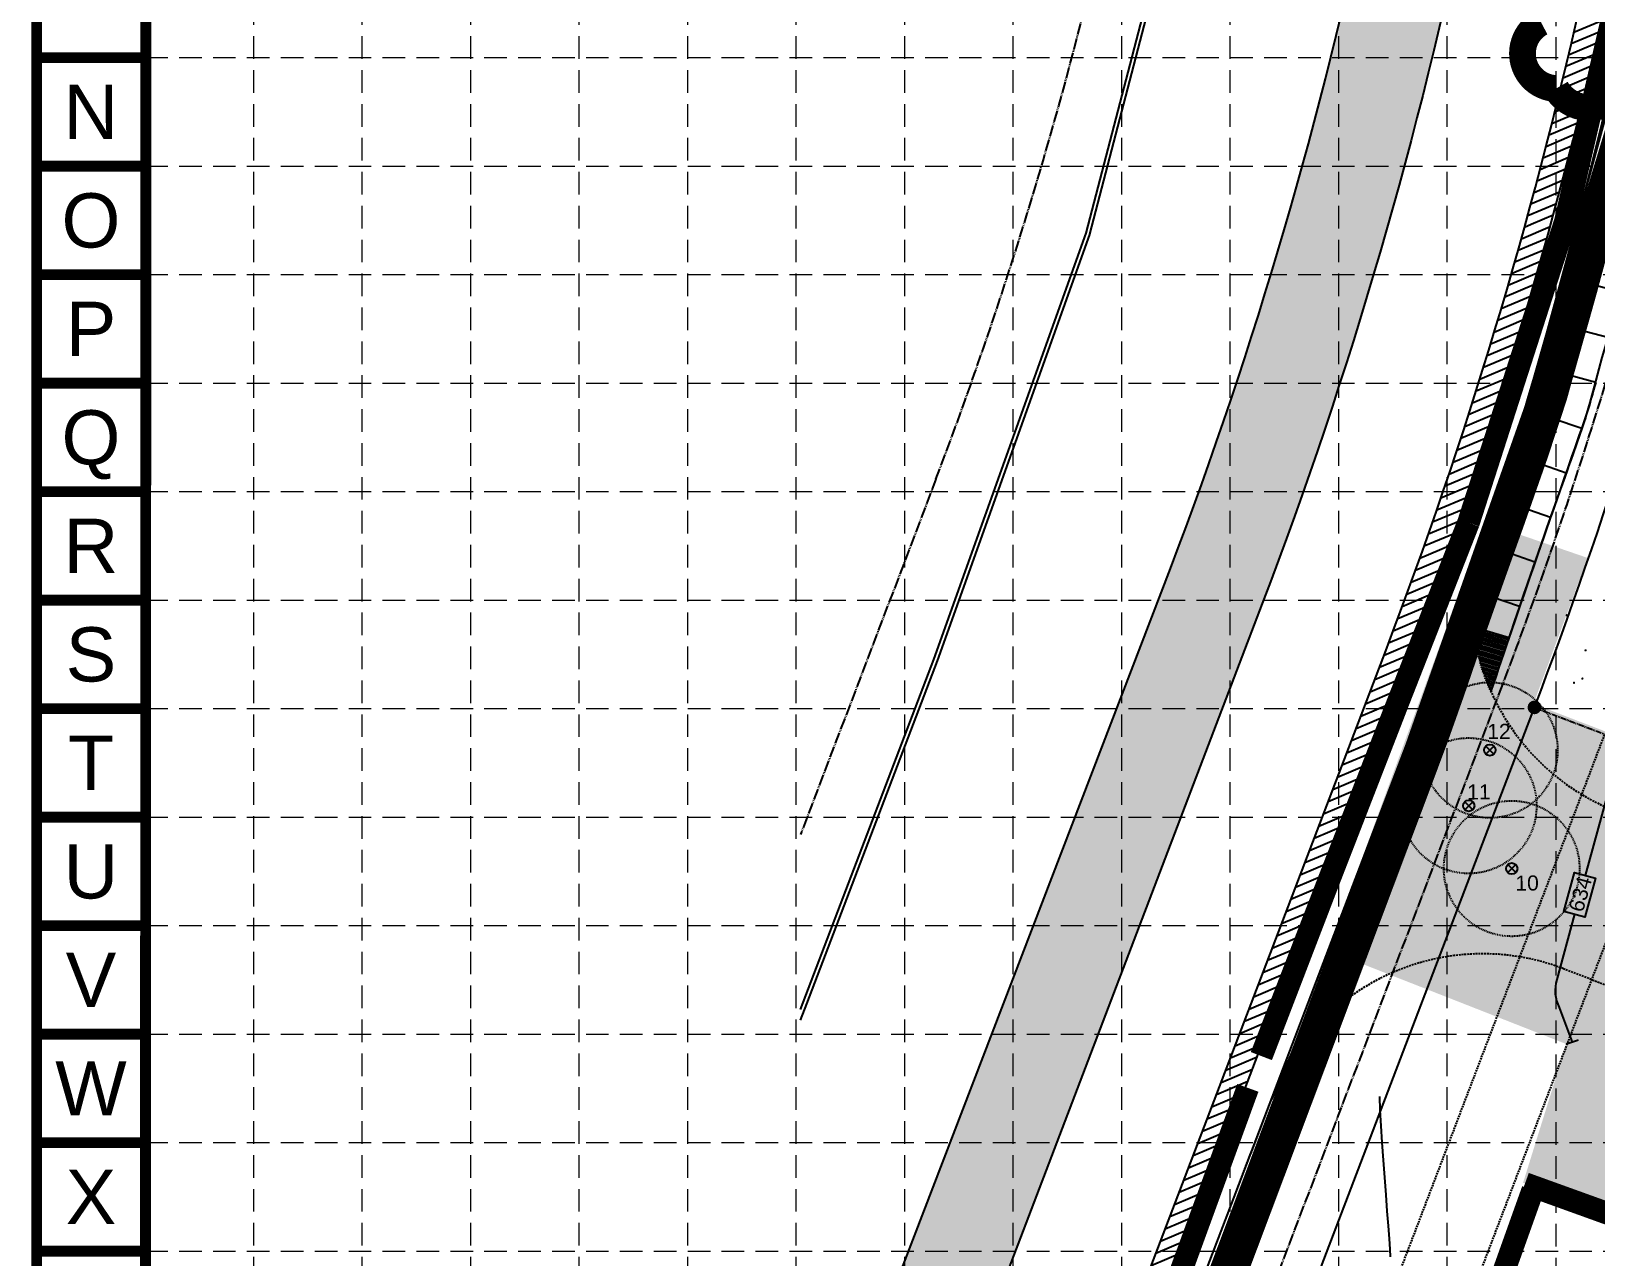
# Model space of a CAD drawing. Header units: inches. Extents: x 2525137 to 2526060, y 7086153 to 7086731.
# Drawn here: x 2525137 to 2525344.6, y 7086369 to 7086531.7 of the extents above; entities that cross this region are included whole.
import ezdxf
from ezdxf.enums import TextEntityAlignment as Align

# ---------------------------------------------------------------- set-up
doc = ezdxf.new("R2010")
doc.units = ezdxf.units.IN
doc.header["$MEASUREMENT"] = 0
for name, pattern in [('DASHED2', [0.375, 0.25, -0.125]), ('ESMT', [0.32, 0.24, -0.08]), ('HIDDEN', [0.375, 0.25, -0.125]), ('HIDDEN2', [0.1875, 0.125, -0.0625]), ('PHANTOM', [1.9000000000000004, 1.5, -0.08, 0.08, -0.08, 0.08, -0.08]), ('PL', [1.25, 0.625, -0.125, 0.125, -0.125, 0.125, -0.125])]:
    doc.linetypes.add(name, pattern=pattern)
for name, color, linetype in [('BASE', 7, 'Continuous'), ('E-ESMT', 2, 'ESMT'), ('E-PVMT', 2, 'Continuous'), ('E-PVMT-H', 9, 'Continuous'), ('E-STORM', 10, 'Continuous'), ('E-STORM-H', 15, 'Continuous'), ('EC', 35, 'Continuous'), ('GRID', 254, 'HIDDEN'), ('HS-CJ', 1, 'Continuous'), ('HS-LIMITOFWORK', 5, 'DASHED2'), ('hs-phase2', 1, 'HIDDEN'), ('hs-sidewalk', 3, 'Continuous'), ('LEGEND', 7, 'Continuous'), ('LS-CONTTXT', 14, 'Continuous'), ('LS-GRASS', 7, 'Continuous'), ('LS-HGWAYMIX', 14, 'Continuous'), ('LS-TREE RELOCATED', 1, 'HIDDEN2'), ('PC', 35, 'Continuous'), ('PL', 7, 'PHANTOM'), ('PL-OFF', 3, 'PHANTOM'), ('PL-ROW', 7, 'PL'), ('SILT FENCE', 200, 'Continuous')]:
    doc.layers.add(name, color=color, linetype=linetype)
doc.styles.get("Standard").update_dxf_attribs({"font": 'ARIAL.TTF'})

# ---------------------------------------------------------------- blocks, each defined once
blk = doc.blocks.new('GRASS')
at = {"layer": 'LS-GRASS', "const_width": 0.15}
blk.add_lwpolyline([(-0.07500000000004547, 0, 1), (0.07500000000004547, 0, 1)], format="xyb", close=True, dxfattribs=at)
blk = doc.blocks.new('TREE-REL')
at = {"layer": 'LS-TREE RELOCATED', "linetype": 'Continuous'}
for p, q in [((-0.5303300858898865, -0.5303300858899149), (0.5303300858898865, 0.5303300858899149)), ((0.5303300858898865, -0.5303300858899149), (-0.5303300858898865, 0.5303300858899149))]:
    blk.add_line(p, q, dxfattribs=at)
at = {"layer": 'LS-TREE RELOCATED'}
blk.add_circle((0, 0), 9, dxfattribs=at)

msp = doc.modelspace()

# ---------------------------------------------------------------- hatches: boundary and pattern name
at = {"layer": 'E-PVMT-H'}
h = msp.add_hatch(dxfattribs=at)
h.set_pattern_fill('AR-B816', color=256, scale=0.2000000000000001, angle=338, style=0)
h.set_pattern_definition([(338, (0, 0), (0.5993705494654598, 1.483494167306861), []), (68, (0, 0), (-0.8841236178414009, 2.08286471677232), [1.600000000000001, -1.600000000000001])])
edge = h.paths.add_edge_path()
edge.add_arc((2524733.782542604, 7086671.7443374), 606.3377332919821, 339.1286501682098, 348.43247167063595, ccw=False)
edge.add_line((2525300.33405563, 7086455.723898781), (2525255.688292707, 7086338.632549958))
edge.add_arc((2525249.736109268, 7086341.625014529), 6.662081648389557, 156.8876720461927, 333.30900341516326, ccw=False)
edge.add_line((2525243.608745883, 7086344.240114878), (2525288.145705192, 7086460.371195182))
edge.add_arc((2524733.782542603, 7086671.744337397), 593.2934529270568, 339.1286501685357, 348.2944062565103)
edge.add_arc((2525321.159706157, 7086549.569555964), 6.671440184403695, 5.076140806951116, 164.2964910739092, ccw=False)
at = {"layer": 'E-STORM-H'}
h = msp.add_hatch(dxfattribs=at)
h.set_pattern_fill('ANSI31', color=5, scale=10, angle=338, style=0)
h.set_pattern_definition([(23, (2525960.337304894, 7087164.876989488), (-0.4884139106115917, 1.150631066815553), [])])
h.paths.add_polyline_path([(2525357.879924866, 7086612.79755566), (2525373.880088338, 7086626.500640419), (2525372.264565823, 7086628.07943929), (2525358.175263929, 7086616.012881439, 0.001990363594861094), (2525358.599173765, 7086620.98566277), (2525355.8582035, 7086621.208332932, -0.03474182209877386), (2525342.868470789, 7086535.559361317), (2525342.624494853, 7086535.613911677, -0.01218130479988883), (2525335.271936276, 7086506.122705579), (2525338.58665242, 7086505.919868834, 0.008797385868843984), (2525344.046177382, 7086527.300363164), (2525348.804299228, 7086531.375380719), (2525349.468180064, 7086534.906338231), (2525344.91076221, 7086531.003210403, 0.001594883137314898), (2525345.796182042, 7086534.904756985), (2525345.552206102, 7086534.959307346, 0.03146018364470189)])
at = {"layer": 'LS-HGWAYMIX'}
h = msp.add_hatch(dxfattribs=at)
h.set_pattern_fill('AR-SAND', color=256, scale=2, style=0)
h.set_pattern_definition([(37.50000000000001, (0, 0), (-0.1259867162192163, 3.853647538026317), [0, -3.04, 0, -3.4, 0, -3.25]), (7.499999999999999, (0, 0), (3.539553410535454, 5.644292130459481), [0, -1.64, 0, -2.74, 0, -1.05]), (327.5, (-2.46, 0), (6.22828372350299, 0.011318107073929), [0, -1, 0, -3.6, 0, -4.7]), (317.5, (-2.46, 0), (6.012253209144586, 1.755351129868498), [0, -0.5, 0, -2.36, 0, -2.7])])
h.paths.add_polyline_path([(2525757.653067038, 7086342.656679947), (2525745.423818122, 7086286.460442479), (2525679.531169129, 7086301.908972941), (2525585.835235969, 7086288.333396453), (2525334.951941505, 7086378.842211232), (2525340.693937391, 7086397.266624878), (2525309.112863329, 7086409.677240012), (2525329.876109065, 7086466.499557693), (2525333.653595549, 7086465.187195022), (2525343.523393991, 7086461.788989818), (2525336.336523238, 7086442.423348868), (2525506.330807449, 7086377.156242328), (2525548.283032484, 7086400.687122745), (2525630.998936401, 7086398.866263287), (2525682.271491632, 7086364.378895246), (2525752.283921307, 7086362.837682628), (2525748.078754817, 7086344.901377289)])

# ---------------------------------------------------------------- linework, layer by layer
at = {"layer": 'BASE', "const_width": 1.43999999971129}
for points in [[(2525137.697713637, 7086153.78792831), (2526059.297713452, 7086153.78792831), (2526059.297713452, 7086729.787928893), (2525137.697713637, 7086729.787928893)], [(2525152.066261058, 7086168.184157349), (2526044.937943298, 7086168.159185687), (2526044.919333538, 7086715.394818029), (2525152.247710197, 7086715.411395249)]]:
    msp.add_lwpolyline(points, close=True, dxfattribs=at)
for points in [[(2525152.097713634, 7086528.18792869), (2525137.697713637, 7086528.18792869)], [(2525152.097713634, 7086513.787928674), (2525137.697713637, 7086513.787928674)], [(2525152.097713634, 7086499.38792866), (2525137.697713637, 7086499.38792866)], [(2525152.097713634, 7086484.987928646), (2525137.697713637, 7086484.987928646)], [(2525152.097713634, 7086470.587928631), (2525137.697713637, 7086470.587928631)], [(2525152.097713634, 7086456.187928616), (2525137.697713637, 7086456.187928616)], [(2525152.097713634, 7086441.787928602), (2525137.697713637, 7086441.787928602)], [(2525152.097713634, 7086427.387928587), (2525137.697713637, 7086427.387928587)], [(2525152.097713634, 7086412.987928573), (2525137.697713637, 7086412.987928573)], [(2525152.097713634, 7086398.587928558), (2525137.697713637, 7086398.587928558)], [(2525152.097713634, 7086384.187928543), (2525137.697713637, 7086384.187928543)], [(2525152.097713634, 7086369.787928529), (2525137.697713637, 7086369.787928529)]]:
    msp.add_lwpolyline(points, dxfattribs=at)
at = {"layer": 'E-ESMT', "color": 15}
for p, q in [((2525275.794897129, 7086254.77779319), (2525345.803237765, 7086438.386953343)), ((2525286.497149604, 7086254.77779319), (2525355.147065171, 7086434.824245183))]:
    msp.add_line(p, q, dxfattribs=at)
at = {"layer": 'E-PVMT', "color": 7}
for points in [[(2525239.063652805, 7086400.45292343), (2525239.89347571, 7086402.61741282, 0.0005301108462155272), (2525239.893854191, 7086402.618403188), (2525257.230834193, 7086448.12822319, 0.005226588606079298), (2525257.234453046, 7086448.138029656), (2525277.450323045, 7086504.734059657, 0.02213884791211312), (2525277.463350868, 7086504.776354693), (2525289.962280866, 7086552.817204686, 0.01999168018540966), (2525289.970790312, 7086552.856255702), (2525297.165510315, 7086593.649745702, 0.02058902593231879), (2525297.170984937, 7086593.690540601), (2525302.024294939, 7086646.163340595, 0.02290556983612413), (2525302.026419908, 7086646.209078382), (2525302.057549907, 7086696.156458375, 0.02187279335660804), (2525302.055665284, 7086696.200142415), (2525301.206207138, 7086705.955840328)], [(2525249.943916764, 7086254.77779319), (2525262.450705737, 7086287.608336613, -0.0003260737919646566), (2525262.450938294, 7086287.608945888), (2525296.843625572, 7086377.537605009), (2525319.515077981, 7086437.063076221), (2525335.980161022, 7086483.839681047), (2525346.625985073, 7086522.945303164), (2525351.298357118, 7086544.042919734), (2525358.843197959, 7086585.854519748), (2525363.994309274, 7086642.033564644), (2525364.283824329, 7086693.256286891), (2525363.332858004, 7086705.955840328)]]:
    msp.add_lwpolyline(points, format="xyb", dxfattribs=at)
msp.add_lwpolyline([(2525239.063652805, 7086401.849671499), (2525239.426610001, 7086402.796400007), (2525256.763590003, 7086448.306220009), (2525276.979460003, 7086504.90225001), (2525289.478390003, 7086552.943100009), (2525296.673110001, 7086593.736590009), (2525301.526420001, 7086646.20939), (2525301.557550003, 7086696.15677001), (2525300.70431529, 7086705.955840328)], dxfattribs=at)
at = {"layer": 'E-PVMT-H'}
msp.add_lwpolyline([(2525327.804980929, 7086550.159841765, -0.04061789478878798), (2525300.33405563, 7086455.723898781), (2525255.688292707, 7086338.632549958, -0.969247915705764), (2525243.608745883, 7086344.240114878), (2525288.145705192, 7086460.371195182, 0.0400144915770214), (2525314.737276327, 7086551.375243981, -0.8333190338048263)], format="xyb", close=True, dxfattribs=at)
at = {"layer": 'E-STORM', "color": 5}
for p, q in [((2525349.052053985, 7086531.587566325), (2525344.046177382, 7086527.300363164)), ((2525268.196386409, 7086322.212681754), (2525316.720574958, 7086449.475882468)), ((2525271.233130319, 7086321.054801601), (2525319.757318867, 7086448.318002325))]:
    msp.add_line(p, q, dxfattribs=at)
for radius, end in [(623.8749999983718, 347.3965829461782), (627.1249999983718, 346.6836611688504)]:
    msp.add_arc((2524733.782542606, 7086671.744337408), radius, 339.1286501773631, end, dxfattribs=at)
at = {"layer": 'E-STORM-H', "color": 5}
for p, q in [((2525334.727428935, 7086504.15776509), (2525338.548168759, 7086505.779572925)), ((2525335.15456127, 7086505.697022481), (2525336.045840804, 7086506.075348197)), ((2525334.295470359, 7086502.616459081), (2525338.123993045, 7086504.241570544)), ((2525333.858655736, 7086501.073091802), (2525337.695034237, 7086502.701537861)), ((2525332.970337089, 7086497.980121965), (2525336.822649926, 7086499.615331748)), ((2525333.416954854, 7086499.527650431), (2525337.261263079, 7086501.159462458)), ((2525332.518771395, 7086496.430493228), (2525336.379164727, 7086498.069132978)), ((2525332.0622263, 7086494.878750861), (2525335.930777025, 7086496.520853219)), ((2525331.134069824, 7086491.768870867), (2525335.019170187, 7086493.41799813)), ((2525331.600669894, 7086493.324881319), (2525335.477455945, 7086494.970479365)), ((2525330.662393281, 7086490.210705582), (2525334.55588802, 7086491.863396046)), ((2525330.185606997, 7086488.650371339), (2525334.087577271, 7086490.306659454)), ((2525329.216569767, 7086485.523138497), (2525333.135739085, 7086487.186727173)), ((2525329.703677232, 7086487.08785382), (2525333.614205319, 7086488.747774511)), ((2525328.724249892, 7086483.956210636), (2525332.652145023, 7086485.6235032)), ((2525328.2266824, 7086482.387055295), (2525332.163389113, 7086484.058088153)), ((2525327.215661179, 7086479.242001304), (2525331.17025323, 7086480.920626038)), ((2525327.723831574, 7086480.815657311), (2525331.669436848, 7086482.490467384)), ((2525326.70213445, 7086477.666071668), (2525330.665802754, 7086479.348549043)), ((2525326.183214082, 7086476.087852568), (2525330.156049403, 7086477.774221111)), ((2525325.129040446, 7086472.924481465), (2525329.120487373, 7086474.618750165)), ((2525325.65886222, 7086474.507327938), (2525329.640956634, 7086476.197626732)), ((2525324.593709769, 7086471.339296603), (2525328.594603995, 7086473.037575444)), ((2525324.052830612, 7086469.75175655), (2525328.063268324, 7086471.454086361)), ((2525322.954265553, 7086466.569542404), (2525326.984084533, 7086468.280099075)), ((2525323.506362801, 7086468.161844254), (2525327.526441612, 7086469.868266469)), ((2525322.396497458, 7086464.974833423), (2525326.436157169, 7086466.689567237)), ((2525321.833016474, 7086463.377699465), (2525325.882618999, 7086465.096653752)), ((2525321.263779908, 7086461.778122406), (2525325.323428883, 7086463.501341159)), ((2525320.107865925, 7086458.571565087), (2525324.187925102, 7086460.303447456)), ((2525320.688744403, 7086460.176083844), (2525324.758545055, 7086461.903611728)), ((2525319.521099746, 7086456.96454715), (2525323.611525959, 7086458.700830065)), ((2525318.928400431, 7086455.355010745), (2525323.029303885, 7086457.095740984)), ((2525317.725017023, 7086452.128303851), (2525321.847212552, 7086453.87807204)), ((2525318.329721823, 7086453.742936281), (2525322.441214457, 7086455.488161361)), ((2525317.114238378, 7086450.511093225), (2525321.247252329, 7086452.265453563)), ((2525316.497738197, 7086448.891453953), (2525320.641287217, 7086450.650286162)), ((2525315.262227283, 7086445.651109741), (2525319.412109528, 7086447.412630244)), ((2525315.879982741, 7086447.271281847), (2525320.0292699, 7086449.032549751)), ((2525314.644471826, 7086444.030937635), (2525318.794354071, 7086445.792458138)), ((2525314.026716368, 7086442.41076553), (2525318.176598614, 7086444.172286033)), ((2525313.408960911, 7086440.790593423), (2525317.558843156, 7086442.552113926)), ((2525312.173449997, 7086437.550249211), (2525316.323332242, 7086439.311769716)), ((2525312.791205454, 7086439.170421317), (2525316.941087699, 7086440.93194182)), ((2525311.555694539, 7086435.930077105), (2525315.705576785, 7086437.691597609)), ((2525310.937939082, 7086434.309905), (2525315.087821328, 7086436.071425503)), ((2525310.320183625, 7086432.689732893), (2525314.47006587, 7086434.451253396)), ((2525309.08467271, 7086429.449388681), (2525313.234554956, 7086431.210909185)), ((2525309.702428168, 7086431.069560788), (2525313.852310413, 7086432.831081292)), ((2525308.466917253, 7086427.829216575), (2525312.616799499, 7086429.590737079)), ((2525307.849161796, 7086426.20904447), (2525311.999044042, 7086427.970564974)), ((2525306.613650881, 7086422.968700258), (2525310.763533127, 7086424.730220762)), ((2525307.231406339, 7086424.588872364), (2525311.381288584, 7086426.350392867)), ((2525305.995895424, 7086421.348528151), (2525310.14577767, 7086423.110048655)), ((2525305.378139967, 7086419.728356047), (2525309.528022213, 7086421.48987655)), ((2525304.760384509, 7086418.10818394), (2525308.910266755, 7086419.869704443)), ((2525303.524873595, 7086414.867839728), (2525307.674755841, 7086416.629360233)), ((2525304.142629053, 7086416.488011834), (2525308.292511298, 7086418.249532338)), ((2525302.907118137, 7086413.247667622), (2525307.057000384, 7086415.009188126)), ((2525302.28936268, 7086411.627495517), (2525306.439244926, 7086413.38901602)), ((2525301.053851766, 7086408.387151305), (2525305.203734012, 7086410.148671809)), ((2525301.671607223, 7086410.00732341), (2525305.821489469, 7086411.768843913)), ((2525300.436096308, 7086406.766979198), (2525304.585978555, 7086408.528499702)), ((2525299.818340851, 7086405.146807092), (2525303.968223097, 7086406.908327596)), ((2525299.200585394, 7086403.526634987), (2525303.35046764, 7086405.288155491)), ((2525297.965074479, 7086400.286290775), (2525302.114956726, 7086402.047811279)), ((2525298.582829936, 7086401.906462881), (2525302.732712183, 7086403.667983385)), ((2525297.347319022, 7086398.666118668), (2525301.497201269, 7086400.427639172)), ((2525296.729563565, 7086397.045946563), (2525300.879445812, 7086398.807467067)), ((2525295.49405265, 7086393.805602351), (2525299.643934897, 7086395.567122855)), ((2525296.111808107, 7086395.425774456), (2525300.261690354, 7086397.18729496)), ((2525294.876297193, 7086392.185430245), (2525299.02617944, 7086393.946950749)), ((2525294.258541736, 7086390.565258139), (2525298.408423983, 7086392.326778643)), ((2525293.640786279, 7086388.945086033), (2525297.790668525, 7086390.706606537)), ((2525292.405275363, 7086385.704741822), (2525296.555157611, 7086387.466262326)), ((2525293.023030821, 7086387.324913926), (2525297.172913068, 7086389.086434431)), ((2525291.787519907, 7086384.084569715), (2525295.937402154, 7086385.846090219)), ((2525291.169764449, 7086382.464397609), (2525295.319646697, 7086384.225918113)), ((2525289.934253534, 7086379.224053397), (2525294.084135782, 7086380.985573902)), ((2525290.552008992, 7086380.844225503), (2525294.70189124, 7086382.605746008)), ((2525289.316498077, 7086377.603881292), (2525293.466380325, 7086379.365401796)), ((2525288.69874262, 7086375.983709185), (2525292.848624867, 7086377.745229689)), ((2525288.080987162, 7086374.36353708), (2525292.230869411, 7086376.125057585)), ((2525286.845476249, 7086371.123192868), (2525290.995358496, 7086372.884713372)), ((2525287.463231705, 7086372.743364973), (2525291.613113953, 7086374.504885478)), ((2525286.227720791, 7086369.503020762), (2525290.377603039, 7086371.264541266)), ((2525285.609965334, 7086367.882848656), (2525289.759847582, 7086369.64436916))]:
    msp.add_line(p, q, dxfattribs=at)
at = {"layer": 'EC', "extrusion": (0.9989543268068121, 0.04571928426768364, 0)}
msp.add_line((2525315.878436677, 7086390.328538479, 633.0000000000032), (2525315.962955666, 7086388.481820819, 633.0000000000032), dxfattribs=at)
at = {"layer": 'EC', "extrusion": (0.9984066558371331, 0.05642826933472658, 0)}
msp.add_line((2525315.962955665, 7086388.481820789, 633.0000000000032), (2525316.08000802, 7086386.410769321, 633.0000000000032), dxfattribs=at)
at = {"layer": 'EC', "extrusion": (0.9979744244509487, 0.06361641409100119, 0)}
msp.add_line((2525316.080008022, 7086386.410769332, 633.0000000000055), (2525316.221937079, 7086384.184275243, 633.0000000000055), dxfattribs=at)
at = {"layer": 'EC', "extrusion": (0.997641307443737, 0.06864271033366222, 0)}
msp.add_line((2525316.221937077, 7086384.184275236, 633.0000000000064), (2525316.381086171, 7086381.871229767, 633.0000000000064), dxfattribs=at)
at = {"layer": 'EC', "extrusion": (0.9973903224188819, 0.07219795526993167, 0)}
msp.add_line((2525316.38108618, 7086381.871229783, 633.0000000000036), (2525316.549798647, 7086379.540524136, 633.0000000000036), dxfattribs=at)
at = {"layer": 'EC', "extrusion": (0.9972104383533369, 0.07464142039876957, 0)}
msp.add_line((2525316.54979864, 7086379.54052413, 633.0000000000064), (2525316.720417816, 7086377.261049513, 633.0000000000064), dxfattribs=at)
at = {"layer": 'EC'}
for p, q in [((2525316.720417811, 7086377.261049502, 633), (2525316.885287029, 7086375.101697158, 633)), ((2525317.036749624, 7086373.131358307, 633), (2525317.167148932, 7086371.418924153, 633)), ((2525317.167148932, 7086371.418924153, 633), (2525317.268828288, 7086370.033285916, 633))]:
    msp.add_line(p, q, dxfattribs=at)
at = {"layer": 'EC', "extrusion": (0.9970584286140384, 0.076645221179828, 0)}
msp.add_line((2525316.885287032, 7086375.101697174, 633.0000000000036), (2525317.036749627, 7086373.13135832, 633.0000000000036), dxfattribs=at)
at = {"layer": 'EC', "extrusion": (0.9978313433981421, 0.06582256552474226, 0)}
msp.add_line((2525317.268828295, 7086370.033285932, 633.0000000000058), (2525317.334131035, 7086369.04333483, 633.0000000000058), dxfattribs=at)
at = {"layer": 'GRID', "color": 252, "linetype": 'HIDDEN', "lineweight": 0, "ltscale": 12}
for p, q in [((2525166.449568464, 7086715.524642473), (2525166.449568464, 7086211.324328709)), ((2525180.849568462, 7086715.524642473), (2525180.849568462, 7086211.324328709)), ((2525195.249568459, 7086715.524642473), (2525195.249568459, 7086211.324328709)), ((2525209.649568456, 7086715.524642473), (2525209.649568456, 7086211.324328709)), ((2525224.049568453, 7086715.524642473), (2525224.049568453, 7086211.324328709)), ((2525238.44956845, 7086715.524642473), (2525238.44956845, 7086211.324328709)), ((2525252.849568447, 7086715.524642473), (2525252.849568447, 7086211.324328709)), ((2525267.249568444, 7086715.524642473), (2525267.249568444, 7086211.324328709)), ((2525281.649568441, 7086715.524642473), (2525281.649568441, 7086211.324328709)), ((2525296.049568438, 7086715.524642473), (2525296.049568438, 7086211.324328709)), ((2525310.449568436, 7086715.524642473), (2525310.449568436, 7086211.324328709)), ((2525324.849568433, 7086715.524642473), (2525324.849568433, 7086211.324328709)), ((2525339.297713597, 7086715.387928879), (2525339.297713597, 7086211.324328709)), ((2525152.097713634, 7086528.18792869), (2526044.897713455, 7086528.18792869)), ((2525152.097713634, 7086513.787928674), (2526044.897713455, 7086513.787928674)), ((2525152.097713634, 7086499.38792866), (2526044.897713455, 7086499.38792866)), ((2525152.097713634, 7086484.987928646), (2526044.897713455, 7086484.987928646)), ((2525152.097713634, 7086470.587928631), (2526044.897713455, 7086470.587928631)), ((2525152.097713634, 7086456.187928616), (2526044.897713455, 7086456.187928616)), ((2525152.097713634, 7086441.787928602), (2526044.897713455, 7086441.787928602)), ((2525152.097713634, 7086427.387928587), (2526044.897713455, 7086427.387928587)), ((2525152.097713634, 7086412.987928573), (2526044.897713455, 7086412.987928573)), ((2525152.097713634, 7086398.587928558), (2526044.897713455, 7086398.587928558)), ((2525152.097713634, 7086384.187928543), (2526044.897713455, 7086384.187928543)), ((2525152.097713634, 7086369.787928529), (2526044.897713455, 7086369.787928529))]:
    msp.add_line(p, q, dxfattribs=at)
at = {"layer": 'HS-CJ', "color": 7}
for p, q in [((2525347.791372209, 7086497.079124156), (2525343.926001639, 7086498.108157856)), ((2525346.179885951, 7086491.030949495), (2525342.314944482, 7086492.061593684)), ((2525344.593058941, 7086485.085200578, 633.4183122539994), (2525340.728540008, 7086486.117427982, 633.4183122539994)), ((2525342.758029887, 7086478.973690458, 633.4183122539994), (2525338.964088995, 7086480.240975942, 633.4183122539994)), ((2525340.660435833, 7086473.036054946, 633.4183122539994), (2525336.891867005, 7086474.376908775, 633.4183122539994)), ((2525338.577182219, 7086467.143202538, 633.4183122539994), (2525334.803219998, 7086468.468800195, 633.4183122539994)), ((2525336.517783952, 7086461.241969745, 633.4183122539994), (2525332.738490097, 7086462.552289535, 633.4183122539994)), ((2525334.482275124, 7086455.33245424, 633.4183122539994), (2525330.697711482, 7086456.627474718, 633.4183122539994)), ((2525329.052765439, 7086451.604538055, 633.4183122539994), (2525332.849985216, 7086450.481670983, 633.4183122539994)), ((2525329.123657788, 7086451.844275985, 633.4183122539994), (2525332.959464662, 7086450.709998411, 633.4183122539994)), ((2525329.194550136, 7086452.084013916, 633.4183122539994), (2525333.030357011, 7086450.949736342, 633.4183122539994)), ((2525329.265442485, 7086452.323751844, 633.4183122539994), (2525333.10124936, 7086451.189474272, 633.4183122539994)), ((2525333.10124936, 7086451.189474272, 633.4183122539994), (2525329.266120488, 7086452.324828856, 633.4183122539994)), ((2525328.627411348, 7086450.166110475, 633.4183122539994), (2525332.365636483, 7086449.060688571, 633.4183122539994)), ((2525328.62741135, 7086450.166110483, 633.4183122539994), (2525332.365636486, 7086449.060688579, 633.4183122539994)), ((2525328.686270267, 7086449.888004106, 633.4183122539994), (2525332.285047806, 7086448.823817928, 633.4183122539994)), ((2525328.698303697, 7086450.405848405, 633.4183122539994), (2525332.44626405, 7086449.297547723, 633.4183122539994)), ((2525328.748139919, 7086449.609007433, 633.4183122539994), (2525332.204498013, 7086448.586935779, 633.4183122539994)), ((2525328.769196046, 7086450.645586335, 633.4183122539994), (2525332.526930504, 7086449.534395374, 633.4183122539994)), ((2525328.840088394, 7086450.885324266, 633.4183122539994), (2525332.607635847, 7086449.771231527, 633.4183122539994)), ((2525328.910980742, 7086451.125062195, 633.4183122539994), (2525332.68838008, 7086450.008056179, 633.4183122539994)), ((2525328.981873091, 7086451.364800125, 633.4183122539994), (2525332.769163202, 7086450.24486933, 633.4183122539994)), ((2525328.81306916, 7086449.329106014, 633.4183122539994), (2525332.123987106, 7086448.350042131, 633.4183122539994)), ((2525328.881109072, 7086449.048284747, 633.4183122539994), (2525332.043515083, 7086448.113136983, 633.4183122539994)), ((2525328.952313092, 7086448.766527828, 633.4183122539994), (2525331.963081945, 7086447.876220339, 633.4183122539994)), ((2525329.026737145, 7086448.483818722, 633.4183122539994), (2525331.88268769, 7086447.639292196, 633.4183122539994)), ((2525329.104439798, 7086448.200140107, 633.4183122539994), (2525331.802332317, 7086447.402352555, 633.4183122539994)), ((2525329.185482412, 7086447.915473842, 633.4183122539994), (2525331.722015826, 7086447.165401416, 633.4183122539994)), ((2525329.269929329, 7086447.629800897, 633.4183122539994), (2525331.641738217, 7086446.92843878, 633.4183122539994)), ((2525329.357848047, 7086447.343101315, 633.4183122539994), (2525331.561499487, 7086446.691464646, 633.4183122539994)), ((2525329.449309433, 7086447.055354138, 633.4183122539994), (2525331.481299638, 7086446.454479016, 633.4183122539994)), ((2525329.544387941, 7086446.76653735, 633.4183122539994), (2525331.401138667, 7086446.217481889, 633.4183122539994)), ((2525329.643161859, 7086446.4766278, 633.4183122539994), (2525331.321016574, 7086445.980473265, 633.4183122539994)), ((2525329.745713569, 7086446.185601129, 633.4183122539994), (2525331.240933359, 7086445.743453145, 633.4183122539994)), ((2525329.852129841, 7086445.893431677, 633.4183122539994), (2525331.160889021, 7086445.506421529, 633.4183122539994)), ((2525329.962502146, 7086445.600092396, 633.4183122539994), (2525331.080883558, 7086445.269378417, 633.4183122539994)), ((2525330.076927005, 7086445.305554744, 633.4183122539994), (2525331.000916971, 7086445.032323809, 633.4183122539994)), ((2525330.195506373, 7086445.00978857, 633.4183122539994), (2525330.920989258, 7086444.795257705, 633.4183122539994)), ((2525330.318348056, 7086444.712761998, 633.4183122539994), (2525330.841100419, 7086444.558180107, 633.4183122539994)), ((2525330.445566179, 7086444.414441279, 633.4183122539994), (2525330.761250454, 7086444.321091013, 633.4183122539994)), ((2525330.577281699, 7086444.114790646, 633.4183122539994), (2525330.681439361, 7086444.083990425, 633.4183122539994))]:
    msp.add_line(p, q, dxfattribs=at)
at = {"layer": 'HS-LIMITOFWORK', "color": 1, "ltscale": 60, "const_width": 3}
msp.add_lwpolyline([(2525335.206230104, 7086378.750473917), (2525585.835235969, 7086288.333396453), (2525679.531169129, 7086301.908972941), (2525832.594784933, 7086264.257009983), (2525845.51094039, 7086319.417366964), (2525908.364559235, 7086586.780668591), (2525808.285534275, 7086609.924604294), (2525806.573279499, 7086602.621320452), (2525767.339234113, 7086611.781494051), (2525748.258010245, 7086616.293334325, 0.128473931440954), (2525715.408961437, 7086615.459830588, 0.0846964813059207), (2525695.31490147, 7086605.660094124, -0.2175579728203262), (2525670.062057868, 7086600.589677039), (2525622.661868833, 7086611.702356529, -0.1893556778438368), (2525603.766192584, 7086623.551343741, 0.2083107206840462), (2525563.158586333, 7086658.810146582, 0.08591221717540805), (2525537.192924492, 7086661.599739352, 0.0005108957725892342), (2525388.706961756, 7086662.014155005, 0.3487107309250301), (2525358.435191565, 7086630.730053205, -0.08431829566151765), (2525327.719958081, 7086466.499557689, 0.002675067656047349), (2525300.220639552, 7086395.672367807)], format="xyb", dxfattribs=at)
msp.add_lwpolyline([(2525336.248676952, 7086377.894908433), (2525315.196306732, 7086318.95889946), (2525278.26716634, 7086336.192204211), (2525298.425206357, 7086391.451907322)], dxfattribs=at)
at = {"layer": 'hs-phase2', "color": 7}
for points in [[(2525329.876109064, 7086466.499557689, 0.4074356433553297), (2525347.474724783, 7086428.088083332), (2525486.504009379, 7086375.07760441, 0.2224239658694863), (2525528.77749389, 7086378.188128167), (2525543.769259263, 7086386.596965551)], [(2525296.843851398, 7086377.53928143), (2525301.563178764, 7086389.930202851, -0.4143210473191455), (2525340.2867057, 7086407.283847837), (2525454.653530221, 7086363.676918849)]]:
    msp.add_lwpolyline(points, format="xyb", dxfattribs=at)
at = {"layer": 'hs-sidewalk', "color": 7}
for points, elevation in [([(2525362.915568191, 7086630.31548954, -0.01710774283882796), (2525355.615841838, 7086567.969112664, -0.05945458607567371), (2525301.563178764, 7086389.930202851, 7.035406456821931)], 328.3664251850391), ([(2525340.728540008, 7086486.117427982, -0.0208563255910757), (2525338.242589994, 7086478.15769466, 0.004710588243233712), (2525328.646758982, 7086450.593282196)], 633.4183122539994), ([(2525344.593058941, 7086485.085200579, -0.02085632559089753), (2525342.007670926, 7086476.807077924, 0.004710588243346571), (2525332.436618681, 7086449.313843467, 0.004710588243346571)], 633.4183122539994), ([(2525342.007670927, 7086476.807077924, 0.005603229984366035), (2525330.681439361, 7086444.083990425, 0.002935237812374266)], 633.4183122539994)]:
    msp.add_lwpolyline(points, format="xyb", dxfattribs=dict(at, elevation=elevation))
msp.add_lwpolyline([(2525351.909008085, 7086528.287772183, 0.05286424518118307), (2525356.106158507, 7086528.70008333, -0.003989662446539599), (2525343.386690545, 7086480.919178405, 0.001782880097643494), (2525333.073906223, 7086451.197568956), (2525329.265442485, 7086452.323751844, -0.005652037183682479), (2525338.242589994, 7086478.15769466, 0.03041980708806173), (2525342.314944483, 7086492.061593684, 0.001013175858017851), (2525351.909008084, 7086528.287772181, 0.05286424453116898), (2525356.106158507, 7086528.70008333, -0.05272196876528252)], format="xyb", close=True, dxfattribs=at)
msp.add_arc((2510831.426397858, 7090361.606080532), 15017.96460737106, 345.0452062528442, 345.2096026377196, dxfattribs=at)
at = {"layer": 'LEGEND', "color": 170, "ltscale": 100, "const_width": 3.549677734549114}
msp.add_lwpolyline([(2525337.351131255, 7086532.853240113, 0.5205670505517462), (2525337.351131255, 7086532.853240113, 0.7651954600696135), (2525339.332245617, 7086524.084794509, 0.4178788784126488), (2525346.377209002, 7086522.278367831, 0.6649002420699669), (2525349.954623528, 7086530.843361313, 0.744833174426672), (2525353.29960647, 7086540.675371485, 0.9756416855879776), (2525348.396049283, 7086548.541054385, 0.5205670505517462), (2525340.2231581, 7086548.922858899, 0.5205670505517462), (2525339.319190064, 7086543.082038157, 0.5402640007904789), (2525337.351131255, 7086532.853240113)], format="xyb", close=True, dxfattribs=at)
at = {"layer": 'LS-CONTTXT'}
msp.add_lwpolyline([(2525340.377032659, 7086414.880765443), (2525341.796983491, 7086420.038391653), (2525344.576271391, 7086419.273223337), (2525343.156320557, 7086414.115597126)], close=True, dxfattribs=at)
at = {"layer": 'PC', "color": 35}
for points in [[(2525348.084171566, 7086437.515837883), (2525343.202787781, 7086419.651358376)], [(2525341.792745625, 7086414.4910042), (2525339.42577464, 7086405.822121953)], [(2525339.742125056, 7086402.140364766), (2525341.481470915, 7086397.528562492)]]:
    msp.add_lwpolyline(points, dxfattribs=at)
at = {"layer": 'PC', "color": 35, "const_width": 0.25}
msp.add_lwpolyline([(2525342.315303461, 7086397.805899393), (2525340.64763837, 7086397.251225591)], dxfattribs=at)
at = {"layer": 'PC', "color": 35}
for centre in [(2525330.543451196, 7086436.280787299), (2525327.737463457, 7086428.900805666), (2525333.442584424, 7086420.560110311)]:
    msp.add_circle(centre, 0.7500000000059147, dxfattribs=at)
msp.add_arc((2525344.212982834, 7086404.378987271), 5, 163.2242294520214, 206.5977837975631, dxfattribs=at)
at = {"layer": 'PL'}
msp.add_line((2525259.741518416, 7086254.77779319), (2525331.787496655, 7086443.731015564), dxfattribs=at)
at = {"layer": 'PL', "color": 7, "ltscale": 0.5}
msp.add_line((2525336.459410355, 7086441.949661496), (2525506.460494691, 7086377.129944382), dxfattribs=at)
at = {"layer": 'PL'}
msp.add_arc((2524733.782542606, 7086671.744337408), 639.9999999982645, 339.1286501773631, 358.2457708223876, dxfattribs=at)
at = {"layer": 'PL-OFF', "color": 7}
for p, q in [((2525257.036877397, 7086472.232680797), (2525239.063652805, 7086425.094744908)), ((2525259.741518416, 7086254.77779319), (2525331.787496655, 7086443.731015564))]:
    msp.add_line(p, q, dxfattribs=at)
msp.add_arc((2524733.782542602, 7086671.744337408), 560.0000000024714, 339.1286501773631, 3.502493006955001, dxfattribs=at)
at = {"layer": 'PL-ROW', "color": 7, "linetype": 'Continuous'}
msp.add_line((2525265.092644654, 7086254.77779319), (2525336.459410438, 7086441.94966171), dxfattribs=at)
at = {"layer": 'PL-ROW', "color": 7, "const_width": 0.9000000000000002}
msp.add_lwpolyline([(2525336.009410439, 7086441.949661711, 1), (2525336.90941044, 7086441.949661711, 1)], format="xyb", close=True, dxfattribs=at)
at = {"layer": 'PL-ROW', "color": 7, "linetype": 'Continuous'}
msp.add_arc((2524733.782542686, 7086671.744337619), 645.0000000000011, 339.1286501773631, 353.1524629128527, dxfattribs=at)
at = {"layer": 'SILT FENCE', "color": 200, "linetype": 'Continuous', "const_width": 5}
msp.add_lwpolyline([(2525315.120787759, 7086323.699116239), (2525284.038835486, 7086337.994261822), (2525295.23956146, 7086365.440319197), (2525320.353807909, 7086432.214635357), (2525322.649002352, 7086438.358714191), (2525324.690972472, 7086444.123812336), (2525326.877896498, 7086450.507844907), (2525330.209780681, 7086459.936945869), (2525332.738211151, 7086467.002066718), (2525335.836164511, 7086475.843401917), (2525338.344196124, 7086483.438837229), (2525339.166285865, 7086486.405012865), (2525340.138046659, 7086489.847915637), (2525341.319518042, 7086493.99369064), (2525342.411179903, 7086497.895484837), (2525344.345307393, 7086505.14016699), (2525348.532549182, 7086518.925219471)], dxfattribs=at)

# ---------------------------------------------------------------- block references
at = {"layer": 'LS-GRASS'}
for p in [(2525343.905230207, 7086508.745055162), (2525343.368335232, 7086505.974141044), (2525342.82940202, 7086501.910398891), (2525342.471469241, 7086497.888101975), (2525341.666122584, 7086495.83226142), (2525340.771294829, 7086493.687036669), (2525340.234399854, 7086491.273655267), (2525340.592332634, 7086489.217814712), (2525338.800462744, 7086484.896810574), (2525337.726664406, 7086482.394044979), (2525336.921326137, 7086479.44436247), (2525337.189769431, 7086477.924827086), (2525335.758046701, 7086475.779602335), (2525334.326323971, 7086472.561763176), (2525333.878910094, 7086471.131611987), (2525331.999773487, 7086469.165155627), (2525330.568050758, 7086463.265782482), (2525329.474717223, 7086458.100976261), (2525340.746960838, 7086454.185228182), (2525343.242803998, 7086449.528229967), (2525341.712383294, 7086445.220895683), (2525342.825411072, 7086445.776681719)]:
    msp.add_blockref('GRASS', p, dxfattribs=at)
at = {"layer": 'LS-TREE RELOCATED'}
for p in [(2525330.543451196, 7086436.280787299), (2525327.737463457, 7086428.900805666), (2525333.442584424, 7086420.560110311)]:
    msp.add_blockref('TREE-REL', p, dxfattribs=at)

# ---------------------------------------------------------------- texts
at = {"layer": 'BASE'}
for s, height, width, p in [('N', 7.200000006705523, 0.9999999980597446, (2525144.897713636, 7086520.987928682)), ('R', 7.200000006705523, 0.9999999980597446, (2525144.897713636, 7086463.387928624)), ('U', 7.200000007636845, 0.9999999979303943, (2525144.897713636, 7086420.18792858))]:
    msp.add_text(s, height=height, dxfattribs=dict(at, width=width)).set_placement(p, align=Align.MIDDLE_CENTER)
for s, height, p in [('O', 7.200000006705523, (2525144.897713636, 7086506.587928668)), ('P', 7.200000007636845, (2525144.897713636, 7086492.187928653)), ('Q', 7.200000007636845, (2525144.897713636, 7086477.787928638)), ('S', 7.200000006705523, (2525144.897713636, 7086448.987928609)), ('T', 7.200000007636845, (2525144.897713636, 7086434.587928595)), ('V', 7.200000006705523, (2525144.897713636, 7086405.787928565)), ('W', 7.200000006705523, (2525144.897713636, 7086391.387928551)), ('X', 7.200000007636845, (2525144.897713636, 7086376.987928537))]:
    msp.add_text(s, height=height, dxfattribs=at).set_placement(p, align=Align.MIDDLE_CENTER)
at = {"layer": 'LS-CONTTXT', "insert": (2525340.953859601, 7086415.18276371, 636.7840725778857), "char_height": 2.002545738866929, "width": 14.28125330773605, "attachment_point": 1, "rotation": 74.60718799287801}
msp.add_mtext('{\\fArial|b0|i0|c0|p34;634}', dxfattribs=at)
at = {"layer": 'LS-TREE RELOCATED', "char_height": 2.002545738866929, "width": 30.64442116577813, "attachment_point": 2, "rotation": 0.44111796360277006}
for s, insert in [('{\\fArial|b0|i0|c0|p34;12}', (2525331.741999932, 7086439.769715437)), ('{\\fArial|b0|i0|c0|p34;11}', (2525329.077744173, 7086431.734232444)), ('{\\fArial|b0|i0|c0|p34;10}', (2525335.476538327, 7086419.640757176))]:
    msp.add_mtext(s, dxfattribs=dict(at, insert=insert))

doc.saveas('drawing.dxf')
